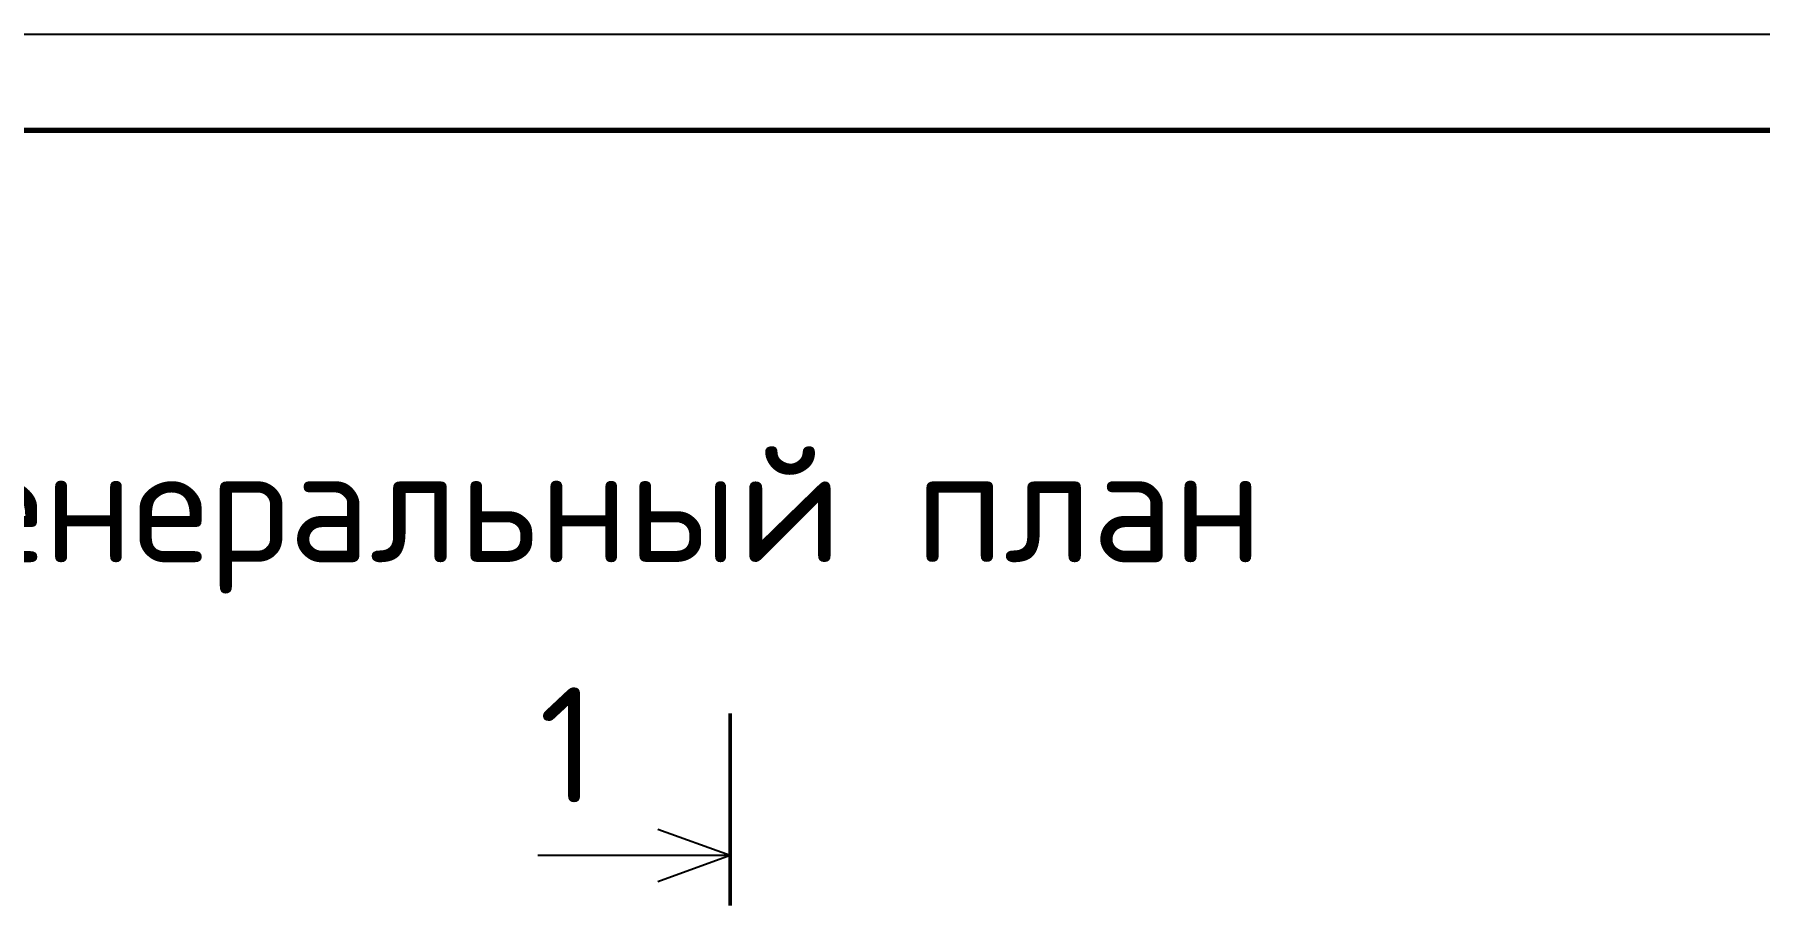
# Model space of a CAD drawing. Header units: millimetres. Extents: x -782 to 10910, y 3841 to 9763.
# Drawn here: x 2288.1 to 2377.9, y 8573.1 to 8618.4 of the extents above; entities that cross this region are included whole.
import ezdxf

# ---------------------------------------------------------------- set-up
doc = ezdxf.new("R2010")
doc.units = ezdxf.units.MM
doc.layers.add('1', color=7, linetype='Continuous')
doc.styles.add('2.5', font='isocpeur.ttf', dxfattribs={"height": 2})
doc.styles.add('Isocpeur', font='isocpeur.ttf')

msp = doc.modelspace()

# ---------------------------------------------------------------- linework, layer by layer
for p, q in [((2822.712585, 8618.422879), (1982.712585, 8618.422879)), ((2324.257704, 8575.682318), (2320.498933, 8577.050399)), ((2324.257704, 8575.682318), (2314.257704, 8575.682318)), ((2324.257704, 8575.682318), (2320.498933, 8574.314237))]:
    msp.add_line(p, q)
at = {"lineweight": 70}
msp.add_line((2817.712585, 8613.422879), (2002.712585, 8613.422879), dxfattribs=at)
at = {"lineweight": 50}
msp.add_line((2324.257704, 8573.086973), (2324.257704, 8583.086973), dxfattribs=at)

# ---------------------------------------------------------------- texts
at = {"insert": (2317.31122, 8578.442715), "char_height": 6, "attachment_point": 9, "style": '2.5'}
msp.add_mtext_dynamic_manual_height_columns('\\A1;1', width=13.55974787, gutter_width=12.5, heights=[0], dxfattribs=at)
at = {"layer": '1', "insert": (2287.270398, 8596.953026), "char_height": 6, "width": 159.67531888, "attachment_point": 2, "style": 'Isocpeur'}
msp.add_mtext('Строительный генеральный план', dxfattribs=at)

doc.saveas('drawing.dxf')
